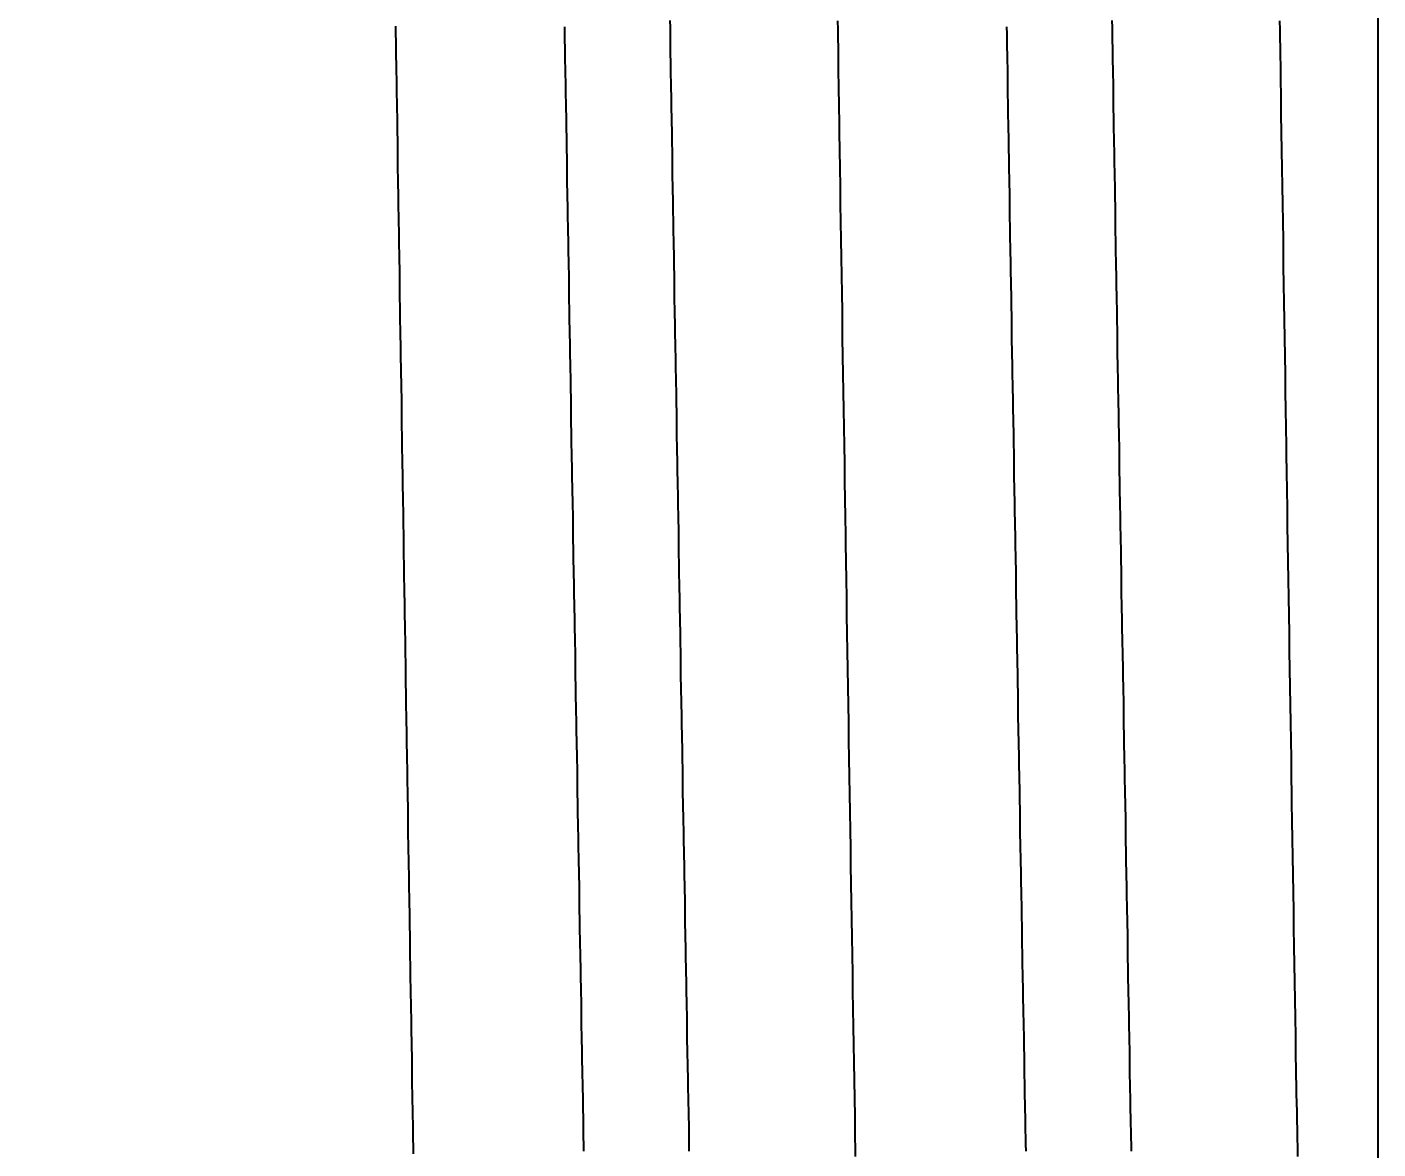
# Model space of a CAD drawing. Header units: millimetres. Extents: x 0 to 3800, y -67 to 2530.
# Drawn here: x 2281.82 to 2286.525, y 1556.193 to 1560.099 of the extents above; entities that cross this region are included whole.
import ezdxf

# ---------------------------------------------------------------- set-up
doc = ezdxf.new("R2010")
doc.units = ezdxf.units.MM
doc.layers.add('내부선 및 부속', color=4, linetype='Continuous')
doc.layers.add('치수선', color=7, linetype='Continuous')
doc.styles.add('____', font='')
doc.styles.get('____').set_extended_font_data('굴림')
doc.dimstyles.new('MSADIM', dxfattribs={"dimtxt": 33, "dimasz": 17, "dimexe": 10, "dimexo": 7.5, "dimgap": 10, "dimtad": 0, "dimtih": 1, "dimtoh": 1, "dimdec": 0, "dimzin": 1, "dimdsep": 46, "dimtxsty": '____', "dimcen": 11.25, "dimadec": 0, "dimazin": 0, "dimtfac": 1, "dimtdec": 0, "dimtix": 1, "dimtmove": 0, "dimatfit": 3, "dimfxl": 1, "dimtolj": 1, "dimtzin": 1, "dimarcsym": 0})

# ---------------------------------------------------------------- blocks, each defined once
blk = doc.blocks.new('*D52')
at = {"layer": '치수선', "color": 0, "linetype": 'Continuous', "lineweight": -2, "transparency": 16777216}
for p, q in [((2932.4547, 1675.4392), (2932.4547, 1337.9392)), ((2232.4547, 1355.3142), (2232.4547, 1337.9392)), ((2249.4547, 1347.9392), (2545.3242, 1347.9392)), ((2915.4547, 1347.9392), (2619.5852, 1347.9392))]:
    blk.add_line(p, q, dxfattribs=at)
at = {"layer": '치수선', "color": 0, "linetype": 'Continuous', "transparency": 16777216}
for points in [[(2249.4547, 1350.7725), (2249.4547, 1345.1059), (2232.4547, 1347.9392)], [(2915.4547, 1350.7725), (2915.4547, 1345.1059), (2932.4547, 1347.9392)]]:
    blk.add_solid(points, dxfattribs=at)
at = {"layer": '치수선', "color": 0, "linetype": 'Continuous', "transparency": 16777216, "insert": (2582.4547, 1347.9392), "char_height": 25, "attachment_point": 5, "style": '____'}
blk.add_mtext('\\A1;700', dxfattribs=at)

msp = doc.modelspace()

# ---------------------------------------------------------------- linework, layer by layer
at = {"layer": '내부선 및 부속', "linetype": 'Continuous'}
msp.add_line((2286.5254, 1581.2835), (2286.5254, 1544.595), dxfattribs=at)
at = {"layer": '내부선 및 부속', "linetype": 'Continuous', "flags": 128}
for points in [[(2283.1036, 1560.1022), (2283.1036, 1560.0752), (2283.1046, 1560.0492), (2283.1046, 1560.0232), (2283.1046, 1559.9962), (2283.1056, 1559.9702), (2283.1056, 1559.9442), (2283.1066, 1559.9172), (2283.1066, 1559.8912), (2283.1066, 1559.8652), (2283.1076, 1559.8382), (2283.1076, 1559.8122), (2283.1086, 1559.7862), (2283.1086, 1559.7592), (2283.1086, 1559.7332), (2283.1096, 1559.7072), (2283.1096, 1559.6802), (2283.1106, 1559.6542), (2283.1106, 1559.6282), (2283.1106, 1559.6012), (2283.1116, 1559.5752), (2283.1116, 1559.5492), (2283.1126, 1559.5222), (2283.1126, 1559.4962), (2283.1126, 1559.4692), (2283.1136, 1559.4432), (2283.1136, 1559.4172), (2283.1146, 1559.3902), (2283.1146, 1559.3642), (2283.1146, 1559.3382), (2283.1156, 1559.3112), (2283.1156, 1559.2852), (2283.1166, 1559.2592), (2283.1166, 1559.2322), (2283.1166, 1559.2062), (2283.1176, 1559.1802), (2283.1176, 1559.1532), (2283.1186, 1559.1272), (2283.1186, 1559.1012), (2283.1186, 1559.0742), (2283.1196, 1559.0482), (2283.1196, 1559.0222), (2283.1206, 1558.9952), (2283.1206, 1558.9692), (2283.1206, 1558.9432), (2283.1216, 1558.9162), (2283.1216, 1558.8902), (2283.1226, 1558.8632), (2283.1226, 1558.8372), (2283.1236, 1558.8112), (2283.1236, 1558.7842), (2283.1236, 1558.7582), (2283.1246, 1558.7322), (2283.1246, 1558.7052), (2283.1256, 1558.6792), (2283.1256, 1558.6532), (2283.1256, 1558.6262), (2283.1266, 1558.6002), (2283.1266, 1558.5742), (2283.1276, 1558.5472), (2283.1276, 1558.5212), (2283.1276, 1558.4952), (2283.1286, 1558.4682), (2283.1286, 1558.4422), (2283.1296, 1558.4162), (2283.1296, 1558.3892), (2283.1296, 1558.3632), (2283.1306, 1558.3372), (2283.1306, 1558.3102), (2283.1316, 1558.2842), (2283.1316, 1558.2842), (2283.1316, 1558.2572), (2283.1326, 1558.2312), (2283.1326, 1558.2052), (2283.1326, 1558.1782), (2283.1336, 1558.1522), (2283.1336, 1558.1262), (2283.1346, 1558.0992), (2283.1346, 1558.0732), (2283.1346, 1558.0472), (2283.1356, 1558.0202), (2283.1356, 1557.9942), (2283.1366, 1557.9682), (2283.1366, 1557.9412), (2283.1366, 1557.9152), (2283.1376, 1557.8892), (2283.1376, 1557.8622), (2283.1386, 1557.8362), (2283.1386, 1557.8102), (2283.1396, 1557.7832), (2283.1396, 1557.7572), (2283.1396, 1557.7312), (2283.1406, 1557.7042), (2283.1406, 1557.6782), (2283.1416, 1557.6512), (2283.1416, 1557.6252), (2283.1416, 1557.5992), (2283.1426, 1557.5722), (2283.1426, 1557.5462), (2283.1436, 1557.5202), (2283.1436, 1557.4932), (2283.1436, 1557.4672), (2283.1446, 1557.4412), (2283.1446, 1557.4142), (2283.1456, 1557.3882), (2283.1456, 1557.3622), (2283.1466, 1557.3352), (2283.1466, 1557.3092), (2283.1466, 1557.2832), (2283.1476, 1557.2562), (2283.1476, 1557.2302), (2283.1486, 1557.2042), (2283.1486, 1557.1772), (2283.1496, 1557.1512), (2283.1496, 1557.1252), (2283.1496, 1557.0982), (2283.1506, 1557.0722), (2283.1506, 1557.0452), (2283.1516, 1557.0192), (2283.1516, 1556.9932), (2283.1516, 1556.9662), (2283.1526, 1556.9402), (2283.1526, 1556.9142), (2283.1536, 1556.8872), (2283.1536, 1556.8612), (2283.1546, 1556.8352), (2283.1546, 1556.8082), (2283.1546, 1556.7822), (2283.1556, 1556.7562), (2283.1556, 1556.7292), (2283.1566, 1556.7032), (2283.1566, 1556.6772), (2283.1576, 1556.6502), (2283.1576, 1556.6242), (2283.1576, 1556.5982), (2283.1586, 1556.5712), (2283.1586, 1556.5452), (2283.1596, 1556.5192), (2283.1596, 1556.4922), (2283.1606, 1556.4662), (2283.1606, 1556.4392), (2283.1606, 1556.4132), (2283.1616, 1556.3872), (2283.1616, 1556.3602), (2283.1626, 1556.3342), (2283.1626, 1556.3082), (2283.1636, 1556.2812), (2283.1636, 1556.2552), (2283.1636, 1556.2292), (2283.1646, 1556.2022), (2283.1646, 1556.1762)], [(2283.7596, 1556.1862), (2283.7596, 1556.2102), (2283.7586, 1556.2342), (2283.7586, 1556.2582), (2283.7576, 1556.2812), (2283.7576, 1556.3052), (2283.7566, 1556.3292), (2283.7566, 1556.3532), (2283.7566, 1556.3772), (2283.7556, 1556.4012), (2283.7556, 1556.4252), (2283.7546, 1556.4482), (2283.7546, 1556.4722), (2283.7536, 1556.4962), (2283.7536, 1556.5202), (2283.7536, 1556.5442), (2283.7526, 1556.5682), (2283.7526, 1556.5922), (2283.7516, 1556.6152), (2283.7516, 1556.6392), (2283.7506, 1556.6632), (2283.7506, 1556.6872), (2283.7506, 1556.7112), (2283.7496, 1556.7352), (2283.7496, 1556.7592), (2283.7486, 1556.7832), (2283.7486, 1556.8062), (2283.7486, 1556.8302), (2283.7476, 1556.8542), (2283.7476, 1556.8782), (2283.7466, 1556.9022), (2283.7466, 1556.9262), (2283.7456, 1556.9502), (2283.7456, 1556.9732), (2283.7456, 1556.9972), (2283.7446, 1557.0212), (2283.7446, 1557.0452), (2283.7436, 1557.0692), (2283.7436, 1557.0932), (2283.7436, 1557.1172), (2283.7426, 1557.1402), (2283.7426, 1557.1642), (2283.7416, 1557.1882), (2283.7416, 1557.2122), (2283.7416, 1557.2122), (2283.7406, 1557.2362), (2283.7406, 1557.2602), (2283.7406, 1557.2842), (2283.7396, 1557.3082), (2283.7396, 1557.3312), (2283.7386, 1557.3552), (2283.7386, 1557.3792), (2283.7386, 1557.4032), (2283.7376, 1557.4272), (2283.7376, 1557.4512), (2283.7366, 1557.4752), (2283.7366, 1557.4982), (2283.7366, 1557.5222), (2283.7356, 1557.5462), (2283.7356, 1557.5702), (2283.7346, 1557.5942), (2283.7346, 1557.6182), (2283.7336, 1557.6422), (2283.7336, 1557.6662), (2283.7336, 1557.6892), (2283.7326, 1557.7132), (2283.7326, 1557.7372), (2283.7316, 1557.7612), (2283.7316, 1557.7852), (2283.7316, 1557.8092), (2283.7306, 1557.8332), (2283.7306, 1557.8562), (2283.7296, 1557.8802), (2283.7296, 1557.9042), (2283.7296, 1557.9282), (2283.7286, 1557.9522), (2283.7286, 1557.9762), (2283.7276, 1558.0002), (2283.7276, 1558.0232), (2283.7276, 1558.0472), (2283.7266, 1558.0712), (2283.7266, 1558.0952), (2283.7256, 1558.1192), (2283.7256, 1558.1432), (2283.7256, 1558.1672), (2283.7246, 1558.1912), (2283.7246, 1558.2142), (2283.7236, 1558.2382), (2283.7236, 1558.2622), (2283.7236, 1558.2862), (2283.7226, 1558.3102), (2283.7226, 1558.3342), (2283.7216, 1558.3582), (2283.7216, 1558.3812), (2283.7216, 1558.4052), (2283.7206, 1558.4292), (2283.7206, 1558.4532), (2283.7196, 1558.4772), (2283.7196, 1558.5012), (2283.7186, 1558.5252), (2283.7186, 1558.5482), (2283.7186, 1558.5722), (2283.7176, 1558.5962), (2283.7176, 1558.6202), (2283.7166, 1558.6442), (2283.7166, 1558.6682), (2283.7166, 1558.6922), (2283.7156, 1558.7162), (2283.7156, 1558.7392), (2283.7156, 1558.7632), (2283.7146, 1558.7872), (2283.7146, 1558.8112), (2283.7136, 1558.8352), (2283.7136, 1558.8592), (2283.7136, 1558.8832), (2283.7126, 1558.9062), (2283.7126, 1558.9302), (2283.7116, 1558.9542), (2283.7116, 1558.9782), (2283.7116, 1559.0022), (2283.7106, 1559.0262), (2283.7106, 1559.0502), (2283.7096, 1559.0742), (2283.7096, 1559.0972), (2283.7096, 1559.1212), (2283.7086, 1559.1452), (2283.7086, 1559.1692), (2283.7076, 1559.1932), (2283.7076, 1559.2172), (2283.7076, 1559.2412), (2283.7066, 1559.2642), (2283.7066, 1559.2882), (2283.7056, 1559.3122), (2283.7056, 1559.3362), (2283.7056, 1559.3602), (2283.7046, 1559.3842), (2283.7046, 1559.4082), (2283.7036, 1559.4312), (2283.7036, 1559.4552), (2283.7036, 1559.4792), (2283.7026, 1559.5032), (2283.7026, 1559.5272), (2283.7016, 1559.5512), (2283.7016, 1559.5752), (2283.7016, 1559.5992), (2283.7016, 1559.5992), (2283.7006, 1559.6222), (2283.7006, 1559.6462), (2283.6996, 1559.6702), (2283.6996, 1559.6942), (2283.6996, 1559.7182), (2283.6986, 1559.7422), (2283.6986, 1559.7662), (2283.6986, 1559.7892), (2283.6976, 1559.8132), (2283.6976, 1559.8372), (2283.6966, 1559.8612), (2283.6966, 1559.8852), (2283.6966, 1559.9092), (2283.6956, 1559.9332), (2283.6956, 1559.9572), (2283.6946, 1559.9802), (2283.6946, 1560.0042), (2283.6946, 1560.0282), (2283.6936, 1560.0522), (2283.6936, 1560.0762), (2283.6926, 1560.1002)], [(2284.1266, 1556.1852), (2284.1266, 1556.2092), (2284.1256, 1556.2322), (2284.1256, 1556.2562), (2284.1256, 1556.2802), (2284.1246, 1556.3042), (2284.1246, 1556.3282), (2284.1236, 1556.3522), (2284.1236, 1556.3762), (2284.1226, 1556.3992), (2284.1226, 1556.4232), (2284.1226, 1556.4472), (2284.1216, 1556.4712), (2284.1216, 1556.4952), (2284.1206, 1556.5192), (2284.1206, 1556.5432), (2284.1196, 1556.5672), (2284.1196, 1556.5902), (2284.1196, 1556.6142), (2284.1186, 1556.6382), (2284.1186, 1556.6622), (2284.1176, 1556.6862), (2284.1176, 1556.7102), (2284.1166, 1556.7342), (2284.1166, 1556.7572), (2284.1166, 1556.7812), (2284.1156, 1556.8052), (2284.1156, 1556.8292), (2284.1146, 1556.8532), (2284.1146, 1556.8772), (2284.1146, 1556.9012), (2284.1136, 1556.9242), (2284.1136, 1556.9482), (2284.1126, 1556.9722), (2284.1126, 1556.9962), (2284.1116, 1557.0202), (2284.1116, 1557.0442), (2284.1116, 1557.0682), (2284.1106, 1557.0922), (2284.1106, 1557.1152), (2284.1096, 1557.1392), (2284.1096, 1557.1632), (2284.1096, 1557.1872), (2284.1086, 1557.2112), (2284.1086, 1557.2352), (2284.1086, 1557.2352), (2284.1076, 1557.2592), (2284.1076, 1557.2822), (2284.1076, 1557.3062), (2284.1066, 1557.3302), (2284.1066, 1557.3542), (2284.1056, 1557.3782), (2284.1056, 1557.4022), (2284.1046, 1557.4262), (2284.1046, 1557.4492), (2284.1046, 1557.4732), (2284.1036, 1557.4972), (2284.1036, 1557.5212), (2284.1026, 1557.5452), (2284.1026, 1557.5692), (2284.1026, 1557.5932), (2284.1016, 1557.6172), (2284.1016, 1557.6402), (2284.1006, 1557.6642), (2284.1006, 1557.6882), (2284.1006, 1557.7122), (2284.0996, 1557.7362), (2284.0996, 1557.7602), (2284.0986, 1557.7842), (2284.0986, 1557.8072), (2284.0976, 1557.8312), (2284.0976, 1557.8552), (2284.0976, 1557.8792), (2284.0966, 1557.9032), (2284.0966, 1557.9272), (2284.0956, 1557.9512), (2284.0956, 1557.9752), (2284.0956, 1557.9982), (2284.0946, 1558.0222), (2284.0946, 1558.0462), (2284.0936, 1558.0702), (2284.0936, 1558.0942), (2284.0936, 1558.1182), (2284.0926, 1558.1422), (2284.0926, 1558.1652), (2284.0916, 1558.1892), (2284.0916, 1558.2132), (2284.0916, 1558.2372), (2284.0906, 1558.2612), (2284.0906, 1558.2852), (2284.0896, 1558.3092), (2284.0896, 1558.3322), (2284.0896, 1558.3562), (2284.0886, 1558.3802), (2284.0886, 1558.4042), (2284.0876, 1558.4282), (2284.0876, 1558.4522), (2284.0876, 1558.4762), (2284.0866, 1558.5002), (2284.0866, 1558.5232), (2284.0856, 1558.5472), (2284.0856, 1558.5712), (2284.0856, 1558.5952), (2284.0846, 1558.6192), (2284.0846, 1558.6432), (2284.0836, 1558.6672), (2284.0836, 1558.6902), (2284.0836, 1558.7142), (2284.0826, 1558.7382), (2284.0826, 1558.7622), (2284.0816, 1558.7862), (2284.0816, 1558.8102), (2284.0816, 1558.8342), (2284.0806, 1558.8572), (2284.0806, 1558.8812), (2284.0796, 1558.9052), (2284.0796, 1558.9292), (2284.0796, 1558.9532), (2284.0786, 1558.9772), (2284.0786, 1559.0012), (2284.0776, 1559.0252), (2284.0776, 1559.0482), (2284.0776, 1559.0722), (2284.0766, 1559.0962), (2284.0766, 1559.1202), (2284.0756, 1559.1442), (2284.0756, 1559.1682), (2284.0756, 1559.1922), (2284.0746, 1559.2152), (2284.0746, 1559.2392), (2284.0736, 1559.2632), (2284.0736, 1559.2872), (2284.0736, 1559.3112), (2284.0726, 1559.3352), (2284.0726, 1559.3592), (2284.0716, 1559.3832), (2284.0716, 1559.4062), (2284.0716, 1559.4302), (2284.0706, 1559.4542), (2284.0706, 1559.4782), (2284.0706, 1559.5022), (2284.0696, 1559.5262), (2284.0696, 1559.5502), (2284.0686, 1559.5732), (2284.0686, 1559.5972), (2284.0686, 1559.6212), (2284.0686, 1559.6212), (2284.0676, 1559.6452), (2284.0676, 1559.6692), (2284.0666, 1559.6932), (2284.0666, 1559.7172), (2284.0666, 1559.7402), (2284.0656, 1559.7642), (2284.0656, 1559.7882), (2284.0646, 1559.8122), (2284.0646, 1559.8362), (2284.0646, 1559.8602), (2284.0636, 1559.8842), (2284.0636, 1559.9082), (2284.0626, 1559.9312), (2284.0626, 1559.9552), (2284.0626, 1559.9792), (2284.0616, 1560.0032), (2284.0616, 1560.0272), (2284.0606, 1560.0512), (2284.0606, 1560.0752), (2284.0606, 1560.0982), (2284.0596, 1560.1222)], [(2284.6426, 1560.1212), (2284.6436, 1560.0902), (2284.6436, 1560.0592), (2284.6446, 1560.0282), (2284.6446, 1559.9972), (2284.6456, 1559.9662), (2284.6456, 1559.9352), (2284.6466, 1559.9032), (2284.6466, 1559.8722), (2284.6476, 1559.8412), (2284.6476, 1559.8102), (2284.6486, 1559.7792), (2284.6486, 1559.7482), (2284.6486, 1559.7172), (2284.6496, 1559.6862), (2284.6496, 1559.6542), (2284.6506, 1559.6232), (2284.6506, 1559.5922), (2284.6516, 1559.5612), (2284.6516, 1559.5302), (2284.6526, 1559.4992), (2284.6526, 1559.4682), (2284.6536, 1559.4362), (2284.6536, 1559.4052), (2284.6546, 1559.3742), (2284.6546, 1559.3432), (2284.6556, 1559.3122), (2284.6556, 1559.2812), (2284.6566, 1559.2502), (2284.6566, 1559.2192), (2284.6576, 1559.1872), (2284.6576, 1559.1562), (2284.6586, 1559.1252), (2284.6586, 1559.0942), (2284.6586, 1559.0632), (2284.6596, 1559.0322), (2284.6596, 1559.0012), (2284.6606, 1558.9692), (2284.6606, 1558.9382), (2284.6616, 1558.9072), (2284.6616, 1558.8762), (2284.6626, 1558.8452), (2284.6626, 1558.8142), (2284.6636, 1558.7832), (2284.6636, 1558.7522), (2284.6646, 1558.7202), (2284.6646, 1558.6892), (2284.6656, 1558.6582), (2284.6656, 1558.6272), (2284.6666, 1558.5962), (2284.6666, 1558.5652), (2284.6676, 1558.5342), (2284.6676, 1558.5022), (2284.6686, 1558.4712), (2284.6686, 1558.4402), (2284.6696, 1558.4092), (2284.6696, 1558.3782), (2284.6706, 1558.3472), (2284.6706, 1558.3162), (2284.6706, 1558.2852), (2284.6716, 1558.2532), (2284.6716, 1558.2222), (2284.6726, 1558.1912), (2284.6726, 1558.1602), (2284.6736, 1558.1292), (2284.6736, 1558.0982), (2284.6746, 1558.0672), (2284.6746, 1558.0352), (2284.6756, 1558.0042), (2284.6756, 1557.9732), (2284.6766, 1557.9422), (2284.6766, 1557.9112), (2284.6776, 1557.8802), (2284.6776, 1557.8492), (2284.6786, 1557.8172), (2284.6786, 1557.7862), (2284.6796, 1557.7552), (2284.6796, 1557.7242), (2284.6806, 1557.6932), (2284.6806, 1557.6622), (2284.6816, 1557.6312), (2284.6816, 1557.6002), (2284.6826, 1557.5682), (2284.6826, 1557.5682), (2284.6826, 1557.5372), (2284.6836, 1557.5062), (2284.6836, 1557.4752), (2284.6846, 1557.4442), (2284.6846, 1557.4132), (2284.6856, 1557.3822), (2284.6856, 1557.3502), (2284.6866, 1557.3192), (2284.6866, 1557.2882), (2284.6876, 1557.2572), (2284.6876, 1557.2262), (2284.6886, 1557.1952), (2284.6886, 1557.1642), (2284.6896, 1557.1332), (2284.6896, 1557.1012), (2284.6906, 1557.0702), (2284.6906, 1557.0392), (2284.6916, 1557.0082), (2284.6916, 1556.9772), (2284.6926, 1556.9462), (2284.6926, 1556.9152), (2284.6936, 1556.8832), (2284.6936, 1556.8522), (2284.6946, 1556.8212), (2284.6946, 1556.7902), (2284.6956, 1556.7592), (2284.6956, 1556.7282), (2284.6966, 1556.6972), (2284.6966, 1556.6662), (2284.6976, 1556.6342), (2284.6976, 1556.6032), (2284.6986, 1556.5722), (2284.6986, 1556.5412), (2284.6996, 1556.5102), (2284.6996, 1556.4792), (2284.7006, 1556.4482), (2284.7006, 1556.4162), (2284.7016, 1556.3852), (2284.7016, 1556.3542), (2284.7026, 1556.3232), (2284.7026, 1556.2922), (2284.7036, 1556.2612), (2284.7036, 1556.2302), (2284.7046, 1556.1992), (2284.7046, 1556.1672)], [(2285.2996, 1556.1862), (2285.2986, 1556.2102), (2285.2986, 1556.2342), (2285.2976, 1556.2572), (2285.2976, 1556.2812), (2285.2976, 1556.3052), (2285.2966, 1556.3292), (2285.2966, 1556.3532), (2285.2956, 1556.3772), (2285.2956, 1556.4012), (2285.2956, 1556.4252), (2285.2946, 1556.4482), (2285.2946, 1556.4722), (2285.2936, 1556.4962), (2285.2936, 1556.5202), (2285.2926, 1556.5442), (2285.2926, 1556.5682), (2285.2926, 1556.5922), (2285.2916, 1556.6152), (2285.2916, 1556.6392), (2285.2906, 1556.6632), (2285.2906, 1556.6872), (2285.2896, 1556.7112), (2285.2896, 1556.7352), (2285.2896, 1556.7592), (2285.2886, 1556.7832), (2285.2886, 1556.8062), (2285.2876, 1556.8302), (2285.2876, 1556.8542), (2285.2876, 1556.8782), (2285.2866, 1556.9022), (2285.2866, 1556.9262), (2285.2856, 1556.9502), (2285.2856, 1556.9732), (2285.2846, 1556.9972), (2285.2846, 1557.0212), (2285.2846, 1557.0452), (2285.2836, 1557.0692), (2285.2836, 1557.0932), (2285.2826, 1557.1172), (2285.2826, 1557.1402), (2285.2826, 1557.1642), (2285.2816, 1557.1882), (2285.2816, 1557.2122), (2285.2816, 1557.2122), (2285.2806, 1557.2362), (2285.2806, 1557.2602), (2285.2796, 1557.2842), (2285.2796, 1557.3082), (2285.2796, 1557.3312), (2285.2786, 1557.3552), (2285.2786, 1557.3792), (2285.2776, 1557.4032), (2285.2776, 1557.4272), (2285.2776, 1557.4512), (2285.2766, 1557.4752), (2285.2766, 1557.4982), (2285.2756, 1557.5222), (2285.2756, 1557.5462), (2285.2756, 1557.5702), (2285.2746, 1557.5942), (2285.2746, 1557.6182), (2285.2736, 1557.6422), (2285.2736, 1557.6652), (2285.2726, 1557.6892), (2285.2726, 1557.7132), (2285.2726, 1557.7372), (2285.2716, 1557.7612), (2285.2716, 1557.7852), (2285.2706, 1557.8092), (2285.2706, 1557.8332), (2285.2706, 1557.8562), (2285.2696, 1557.8802), (2285.2696, 1557.9042), (2285.2686, 1557.9282), (2285.2686, 1557.9522), (2285.2686, 1557.9762), (2285.2676, 1558.0002), (2285.2676, 1558.0232), (2285.2666, 1558.0472), (2285.2666, 1558.0712), (2285.2666, 1558.0952), (2285.2656, 1558.1192), (2285.2656, 1558.1432), (2285.2646, 1558.1672), (2285.2646, 1558.1912), (2285.2646, 1558.2142), (2285.2636, 1558.2382), (2285.2636, 1558.2622), (2285.2626, 1558.2862), (2285.2626, 1558.3102), (2285.2626, 1558.3342), (2285.2616, 1558.3582), (2285.2616, 1558.3812), (2285.2606, 1558.4052), (2285.2606, 1558.4292), (2285.2606, 1558.4532), (2285.2596, 1558.4772), (2285.2596, 1558.5012), (2285.2586, 1558.5252), (2285.2586, 1558.5482), (2285.2586, 1558.5722), (2285.2576, 1558.5962), (2285.2576, 1558.6202), (2285.2566, 1558.6442), (2285.2566, 1558.6682), (2285.2566, 1558.6922), (2285.2556, 1558.7162), (2285.2556, 1558.7392), (2285.2546, 1558.7632), (2285.2546, 1558.7872), (2285.2546, 1558.8112), (2285.2536, 1558.8352), (2285.2536, 1558.8592), (2285.2526, 1558.8832), (2285.2526, 1558.9062), (2285.2526, 1558.9302), (2285.2516, 1558.9542), (2285.2516, 1558.9782), (2285.2506, 1559.0022), (2285.2506, 1559.0262), (2285.2506, 1559.0502), (2285.2496, 1559.0742), (2285.2496, 1559.0972), (2285.2486, 1559.1212), (2285.2486, 1559.1452), (2285.2486, 1559.1692), (2285.2476, 1559.1932), (2285.2476, 1559.2172), (2285.2466, 1559.2412), (2285.2466, 1559.2642), (2285.2466, 1559.2882), (2285.2456, 1559.3122), (2285.2456, 1559.3362), (2285.2446, 1559.3602), (2285.2446, 1559.3842), (2285.2446, 1559.4082), (2285.2436, 1559.4312), (2285.2436, 1559.4552), (2285.2426, 1559.4792), (2285.2426, 1559.5032), (2285.2426, 1559.5272), (2285.2416, 1559.5512), (2285.2416, 1559.5752), (2285.2406, 1559.5992), (2285.2406, 1559.5992), (2285.2406, 1559.6222), (2285.2406, 1559.6462), (2285.2396, 1559.6702), (2285.2396, 1559.6942), (2285.2396, 1559.7182), (2285.2386, 1559.7422), (2285.2386, 1559.7662), (2285.2376, 1559.7892), (2285.2376, 1559.8132), (2285.2376, 1559.8372), (2285.2366, 1559.8612), (2285.2366, 1559.8852), (2285.2356, 1559.9092), (2285.2356, 1559.9332), (2285.2356, 1559.9572), (2285.2346, 1559.9802), (2285.2346, 1560.0042), (2285.2336, 1560.0282), (2285.2336, 1560.0522), (2285.2336, 1560.0762), (2285.2326, 1560.1002)], [(2285.6666, 1556.1852), (2285.6666, 1556.2092), (2285.6656, 1556.2322), (2285.6656, 1556.2562), (2285.6646, 1556.2802), (2285.6646, 1556.3042), (2285.6636, 1556.3282), (2285.6636, 1556.3522), (2285.6636, 1556.3762), (2285.6626, 1556.3992), (2285.6626, 1556.4232), (2285.6616, 1556.4472), (2285.6616, 1556.4712), (2285.6616, 1556.4952), (2285.6606, 1556.5192), (2285.6606, 1556.5432), (2285.6596, 1556.5662), (2285.6596, 1556.5902), (2285.6586, 1556.6142), (2285.6586, 1556.6382), (2285.6586, 1556.6622), (2285.6576, 1556.6862), (2285.6576, 1556.7102), (2285.6566, 1556.7342), (2285.6566, 1556.7572), (2285.6556, 1556.7812), (2285.6556, 1556.8052), (2285.6556, 1556.8292), (2285.6546, 1556.8532), (2285.6546, 1556.8772), (2285.6536, 1556.9012), (2285.6536, 1556.9242), (2285.6536, 1556.9482), (2285.6526, 1556.9722), (2285.6526, 1556.9962), (2285.6516, 1557.0202), (2285.6516, 1557.0442), (2285.6506, 1557.0682), (2285.6506, 1557.0922), (2285.6506, 1557.1152), (2285.6496, 1557.1392), (2285.6496, 1557.1632), (2285.6486, 1557.1872), (2285.6486, 1557.2112), (2285.6486, 1557.2352), (2285.6486, 1557.2352), (2285.6476, 1557.2592), (2285.6476, 1557.2822), (2285.6466, 1557.3062), (2285.6466, 1557.3302), (2285.6466, 1557.3542), (2285.6456, 1557.3782), (2285.6456, 1557.4022), (2285.6446, 1557.4262), (2285.6446, 1557.4492), (2285.6436, 1557.4732), (2285.6436, 1557.4972), (2285.6436, 1557.5212), (2285.6426, 1557.5452), (2285.6426, 1557.5692), (2285.6416, 1557.5932), (2285.6416, 1557.6172), (2285.6416, 1557.6402), (2285.6406, 1557.6642), (2285.6406, 1557.6882), (2285.6396, 1557.7122), (2285.6396, 1557.7362), (2285.6396, 1557.7602), (2285.6386, 1557.7842), (2285.6386, 1557.8072), (2285.6376, 1557.8312), (2285.6376, 1557.8552), (2285.6376, 1557.8792), (2285.6366, 1557.9032), (2285.6366, 1557.9272), (2285.6356, 1557.9512), (2285.6356, 1557.9742), (2285.6346, 1557.9982), (2285.6346, 1558.0222), (2285.6346, 1558.0462), (2285.6336, 1558.0702), (2285.6336, 1558.0942), (2285.6326, 1558.1182), (2285.6326, 1558.1422), (2285.6326, 1558.1652), (2285.6316, 1558.1892), (2285.6316, 1558.2132), (2285.6306, 1558.2372), (2285.6306, 1558.2612), (2285.6306, 1558.2852), (2285.6296, 1558.3092), (2285.6296, 1558.3322), (2285.6286, 1558.3562), (2285.6286, 1558.3802), (2285.6286, 1558.4042), (2285.6276, 1558.4282), (2285.6276, 1558.4522), (2285.6266, 1558.4762), (2285.6266, 1558.5002), (2285.6266, 1558.5232), (2285.6256, 1558.5472), (2285.6256, 1558.5712), (2285.6246, 1558.5952), (2285.6246, 1558.6192), (2285.6246, 1558.6432), (2285.6236, 1558.6672), (2285.6236, 1558.6902), (2285.6226, 1558.7142), (2285.6226, 1558.7382), (2285.6226, 1558.7622), (2285.6216, 1558.7862), (2285.6216, 1558.8102), (2285.6206, 1558.8342), (2285.6206, 1558.8572), (2285.6206, 1558.8812), (2285.6196, 1558.9052), (2285.6196, 1558.9292), (2285.6186, 1558.9532), (2285.6186, 1558.9772), (2285.6186, 1559.0012), (2285.6176, 1559.0252), (2285.6176, 1559.0482), (2285.6166, 1559.0722), (2285.6166, 1559.0962), (2285.6166, 1559.1202), (2285.6156, 1559.1442), (2285.6156, 1559.1682), (2285.6146, 1559.1922), (2285.6146, 1559.2152), (2285.6146, 1559.2392), (2285.6136, 1559.2632), (2285.6136, 1559.2872), (2285.6126, 1559.3112), (2285.6126, 1559.3352), (2285.6126, 1559.3592), (2285.6116, 1559.3832), (2285.6116, 1559.4062), (2285.6116, 1559.4302), (2285.6106, 1559.4542), (2285.6106, 1559.4782), (2285.6096, 1559.5022), (2285.6096, 1559.5262), (2285.6096, 1559.5502), (2285.6086, 1559.5732), (2285.6086, 1559.5972), (2285.6076, 1559.6212), (2285.6076, 1559.6212), (2285.6076, 1559.6452), (2285.6076, 1559.6692), (2285.6066, 1559.6932), (2285.6066, 1559.7172), (2285.6056, 1559.7402), (2285.6056, 1559.7642), (2285.6056, 1559.7882), (2285.6046, 1559.8122), (2285.6046, 1559.8362), (2285.6036, 1559.8602), (2285.6036, 1559.8842), (2285.6036, 1559.9082), (2285.6026, 1559.9312), (2285.6026, 1559.9552), (2285.6016, 1559.9792), (2285.6016, 1560.0032), (2285.6016, 1560.0272), (2285.6006, 1560.0512), (2285.6006, 1560.0752), (2285.6006, 1560.0982), (2285.5996, 1560.1222)], [(2286.1826, 1560.1212), (2286.1836, 1560.0902), (2286.1836, 1560.0592), (2286.1846, 1560.0282), (2286.1846, 1559.9972), (2286.1856, 1559.9662), (2286.1856, 1559.9352), (2286.1856, 1559.9032), (2286.1866, 1559.8722), (2286.1866, 1559.8412), (2286.1876, 1559.8102), (2286.1876, 1559.7792), (2286.1886, 1559.7482), (2286.1886, 1559.7172), (2286.1896, 1559.6862), (2286.1896, 1559.6542), (2286.1906, 1559.6232), (2286.1906, 1559.5922), (2286.1916, 1559.5612), (2286.1916, 1559.5302), (2286.1926, 1559.4992), (2286.1926, 1559.4682), (2286.1936, 1559.4362), (2286.1936, 1559.4052), (2286.1946, 1559.3742), (2286.1946, 1559.3432), (2286.1946, 1559.3122), (2286.1956, 1559.2812), (2286.1956, 1559.2502), (2286.1966, 1559.2192), (2286.1966, 1559.1872), (2286.1976, 1559.1562), (2286.1976, 1559.1252), (2286.1986, 1559.0942), (2286.1986, 1559.0632), (2286.1996, 1559.0322), (2286.1996, 1559.0012), (2286.2006, 1558.9692), (2286.2006, 1558.9382), (2286.2016, 1558.9072), (2286.2016, 1558.8762), (2286.2026, 1558.8452), (2286.2026, 1558.8142), (2286.2036, 1558.7832), (2286.2036, 1558.7522), (2286.2046, 1558.7202), (2286.2046, 1558.6892), (2286.2056, 1558.6582), (2286.2056, 1558.6272), (2286.2056, 1558.5962), (2286.2066, 1558.5652), (2286.2066, 1558.5342), (2286.2076, 1558.5022), (2286.2076, 1558.4712), (2286.2086, 1558.4402), (2286.2086, 1558.4092), (2286.2096, 1558.3782), (2286.2096, 1558.3472), (2286.2106, 1558.3162), (2286.2106, 1558.2852), (2286.2116, 1558.2532), (2286.2116, 1558.2222), (2286.2126, 1558.1912), (2286.2126, 1558.1602), (2286.2136, 1558.1292), (2286.2136, 1558.0982), (2286.2146, 1558.0672), (2286.2146, 1558.0352), (2286.2156, 1558.0042), (2286.2156, 1557.9732), (2286.2166, 1557.9422), (2286.2166, 1557.9112), (2286.2176, 1557.8802), (2286.2176, 1557.8492), (2286.2186, 1557.8172), (2286.2186, 1557.7862), (2286.2196, 1557.7552), (2286.2196, 1557.7242), (2286.2206, 1557.6932), (2286.2206, 1557.6622), (2286.2216, 1557.6312), (2286.2216, 1557.6002), (2286.2226, 1557.5682), (2286.2226, 1557.5682), (2286.2226, 1557.5372), (2286.2236, 1557.5062), (2286.2236, 1557.4752), (2286.2246, 1557.4442), (2286.2246, 1557.4132), (2286.2246, 1557.3822), (2286.2256, 1557.3502), (2286.2256, 1557.3192), (2286.2266, 1557.2882), (2286.2266, 1557.2572), (2286.2276, 1557.2262), (2286.2276, 1557.1952), (2286.2286, 1557.1642), (2286.2286, 1557.1332), (2286.2296, 1557.1012), (2286.2296, 1557.0702), (2286.2306, 1557.0392), (2286.2306, 1557.0082), (2286.2316, 1556.9772), (2286.2316, 1556.9462), (2286.2326, 1556.9152), (2286.2326, 1556.8832), (2286.2336, 1556.8522), (2286.2336, 1556.8212), (2286.2346, 1556.7902), (2286.2346, 1556.7592), (2286.2356, 1556.7282), (2286.2356, 1556.6972), (2286.2366, 1556.6662), (2286.2366, 1556.6342), (2286.2376, 1556.6032), (2286.2376, 1556.5722), (2286.2386, 1556.5412), (2286.2386, 1556.5102), (2286.2396, 1556.4792), (2286.2396, 1556.4482), (2286.2406, 1556.4162), (2286.2406, 1556.3852), (2286.2416, 1556.3542), (2286.2426, 1556.3232), (2286.2426, 1556.2922), (2286.2436, 1556.2612), (2286.2436, 1556.2302), (2286.2446, 1556.1992), (2286.2446, 1556.1672)]]:
    msp.add_lwpolyline(points, dxfattribs=at)

# ---------------------------------------------------------------- dimensions: what is measured, and where the dimension line sits
at = {"layer": '치수선', "linetype": 'Continuous'}
dim = msp.add_linear_dim(base=(2232.4547, 1347.9392), p1=(2932.4547, 1682.9392), p2=(2232.4547, 1362.8142), dimstyle='MSADIM', override={"dimtxt": 25}, dxfattribs=at)
dim.commit()
dim.dimension.update_dxf_attribs({"geometry": '*D52', "text_midpoint": (2582.4547, 1347.9392)})

doc.saveas('drawing.dxf')
